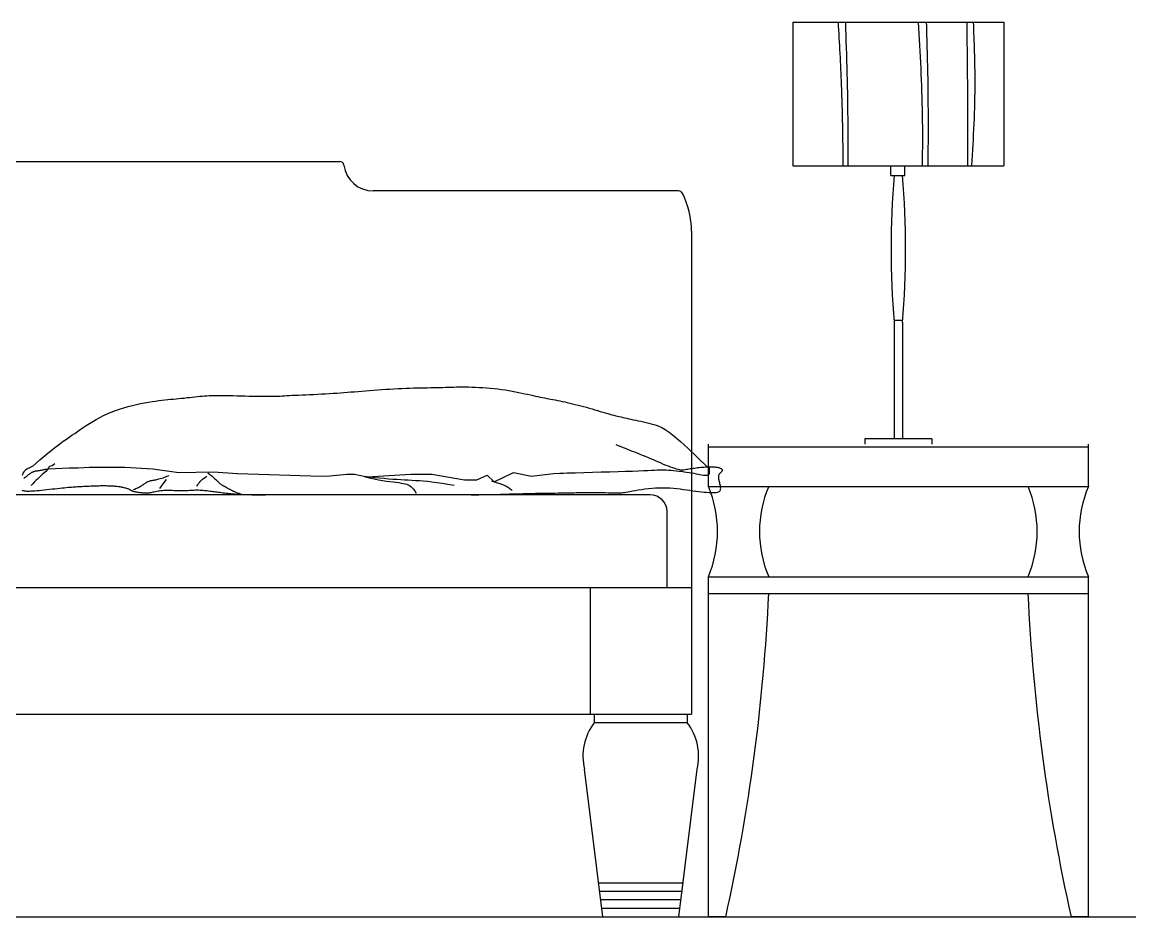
# Model space of a CAD drawing. Header units: inches. Extents: x 11.2 to 54.2, y 16.2 to 41.
# Drawn here: x 24.077 to 25.389, y 28.034 to 29.094 of the extents above; entities that cross this region are included whole.
import ezdxf

# ---------------------------------------------------------------- set-up
doc = ezdxf.new("R2010")
doc.units = ezdxf.units.IN
doc.header["$MEASUREMENT"] = 0
doc.layers.add('1', color=1, linetype='Continuous')
doc.layers.add('4', color=4, linetype='Continuous')

msp = doc.modelspace()

# ---------------------------------------------------------------- linework, layer by layer
at = {"layer": '1'}
for p, q in [((24.9896, 29.0936), (24.9896, 28.9234)), ((24.9896, 29.0936), (25.2396, 29.0936)), ((25.2396, 29.0936), (25.2396, 28.9234)), ((23.6862, 28.9286), (24.4531, 28.9286)), ((24.9896, 28.9234), (25.2396, 28.9234)), ((25.1056, 28.9119), (25.1056, 28.9234)), ((25.1225, 28.9119), (25.1225, 28.9234)), ((25.1056, 28.9119), (25.1225, 28.9119)), ((24.8543, 28.8936), (24.4928, 28.8936)), ((24.8696, 28.8461), (24.8696, 28.2736)), ((25.1198, 28.74), (25.1096, 28.74)), ((25.1096, 28.7379), (25.1096, 28.6)), ((25.1196, 28.7379), (25.1196, 28.6)), ((25.0749, 28.6), (25.0749, 28.5936)), ((25.1544, 28.6), (25.0749, 28.6)), ((25.1544, 28.6), (25.1544, 28.5936)), ((24.8896, 28.5936), (24.8896, 28.5436)), ((24.8896, 28.5906), (25.3396, 28.5906)), ((25.3396, 28.5936), (25.3396, 28.5436)), ((24.8207, 28.5336), (23.3136, 28.5336)), ((24.8896, 28.5436), (25.3396, 28.5436)), ((24.8407, 28.4236), (24.8407, 28.5136)), ((24.8896, 28.4366), (24.8896, 28.0336)), ((24.8896, 28.4366), (25.3396, 28.4366)), ((25.3396, 28.4366), (25.3396, 28.0336)), ((23.2696, 28.4236), (24.8696, 28.4236)), ((24.7496, 28.4236), (24.7496, 28.2736)), ((24.8896, 28.4166), (25.3396, 28.4166)), ((23.2696, 28.2736), (24.8696, 28.2736)), ((24.7546, 28.2736), (24.7546, 28.2636)), ((24.8646, 28.2736), (24.8646, 28.2636)), ((24.8646, 28.2636), (24.7546, 28.2636)), ((24.7646, 28.0336), (24.743, 28.2085)), ((24.8546, 28.0336), (24.8763, 28.2085)), ((24.8603, 28.0736), (24.759, 28.0736)), ((24.8589, 28.0636), (24.7604, 28.0636)), ((24.8575, 28.0536), (24.7618, 28.0536)), ((24.8561, 28.0436), (24.7632, 28.0436)), ((24.7646, 28.0336), (24.8546, 28.0336)), ((24.9101, 28.0336), (24.8896, 28.0336)), ((25.3396, 28.0336), (25.3192, 28.0336))]:
    msp.add_line(p, q, dxfattribs=at)
for points in [[(24.0895, 28.5677), (24.0979, 28.5749), (24.1051, 28.581), (24.1114, 28.5861), (24.1168, 28.5904), (24.1215, 28.594), (24.1257, 28.5971), (24.1294, 28.5997), (24.1328, 28.602), (24.136, 28.6042), (24.1392, 28.6063), (24.1424, 28.6086), (24.1458, 28.6109), (24.1493, 28.6133), (24.1529, 28.6157), (24.1566, 28.6182), (24.1605, 28.6206), (24.1646, 28.623), (24.1688, 28.6253), (24.1732, 28.6275), (24.1777, 28.6296), (24.1825, 28.6316), (24.1874, 28.6334), (24.1923, 28.6351), (24.1974, 28.6367), (24.2024, 28.6381), (24.2075, 28.6394), (24.2125, 28.6406), (24.2173, 28.6416), (24.222, 28.6426), (24.2265, 28.6434), (24.2308, 28.6441), (24.2348, 28.6447), (24.2387, 28.6452), (24.2424, 28.6457), (24.2459, 28.6461), (24.2494, 28.6464), (24.2527, 28.6468), (24.256, 28.6471), (24.2592, 28.6474), (24.2624, 28.6477), (24.2656, 28.648), (24.2689, 28.6483), (24.2721, 28.6487), (24.2752, 28.649), (24.2784, 28.6493), (24.2815, 28.6497), (24.2845, 28.65), (24.2874, 28.6503), (24.2903, 28.6505), (24.2931, 28.6508), (24.2957, 28.651), (24.2983, 28.6511), (24.3009, 28.6512), (24.3035, 28.6513), (24.3062, 28.6513), (24.3091, 28.6514), (24.3121, 28.6514), (24.3153, 28.6513), (24.3188, 28.6513), (24.3226, 28.6512), (24.3267, 28.6511), (24.3312, 28.651), (24.3358, 28.6508), (24.3406, 28.6507), (24.3454, 28.6506), (24.3502, 28.6505), (24.3549, 28.6504), (24.3594, 28.6503), (24.3636, 28.6503), (24.3675, 28.6503), (24.371, 28.6503), (24.3742, 28.6503), (24.3771, 28.6504), (24.3799, 28.6505), (24.3825, 28.6506), (24.3851, 28.6508), (24.3877, 28.6509), (24.3905, 28.6511), (24.3935, 28.6513), (24.3968, 28.6515), (24.4004, 28.6517), (24.4043, 28.6518), (24.4085, 28.652), (24.4129, 28.6522), (24.4174, 28.6524), (24.4221, 28.6526), (24.4268, 28.6528), (24.4315, 28.6531), (24.4362, 28.6533), (24.4408, 28.6536), (24.4452, 28.6539), (24.4496, 28.6542), (24.4538, 28.6545), (24.458, 28.6548), (24.4622, 28.6551), (24.4663, 28.6555), (24.4705, 28.6558), (24.4748, 28.6562), (24.4791, 28.6565), (24.4836, 28.6569), (24.4882, 28.6573), (24.4929, 28.6576), (24.4977, 28.658), (24.5025, 28.6583), (24.5074, 28.6586), (24.5123, 28.6589), (24.5172, 28.6592), (24.5221, 28.6595), (24.5268, 28.6597), (24.5315, 28.6599), (24.5361, 28.6601), (24.5405, 28.6602), (24.5448, 28.6603), (24.549, 28.6604), (24.553, 28.6605), (24.557, 28.6605), (24.5608, 28.6606), (24.5645, 28.6607), (24.5681, 28.6607), (24.5716, 28.6608), (24.575, 28.6609), (24.5783, 28.661), (24.5816, 28.6611), (24.5848, 28.6612), (24.5881, 28.6613), (24.5914, 28.6614), (24.5948, 28.6615), (24.5983, 28.6615), (24.6019, 28.6615), (24.6057, 28.6614), (24.6097, 28.6613), (24.6138, 28.6611), (24.6181, 28.6609), (24.6225, 28.6606), (24.6269, 28.6603), (24.6314, 28.6599), (24.6359, 28.6595), (24.6404, 28.659), (24.6448, 28.6584), (24.6491, 28.6578), (24.6533, 28.6571), (24.6573, 28.6564), (24.6613, 28.6557), (24.6651, 28.6549), (24.6687, 28.6542), (24.6723, 28.6534), (24.6756, 28.6527), (24.6789, 28.6519), (24.682, 28.6512), (24.685, 28.6506), (24.6878, 28.65), (24.6905, 28.6494), (24.6931, 28.6489), (24.6957, 28.6484), (24.6982, 28.6479), (24.7006, 28.6474), (24.7031, 28.647), (24.7056, 28.6465), (24.7082, 28.646), (24.7109, 28.6454), (24.7137, 28.6449), (24.7165, 28.6443), (24.7195, 28.6437), (24.7225, 28.643), (24.7256, 28.6423), (24.7288, 28.6415), (24.732, 28.6408), (24.7353, 28.64), (24.7386, 28.6391), (24.7419, 28.6382), (24.7453, 28.6373), (24.7486, 28.6364), (24.752, 28.6354), (24.7553, 28.6344), (24.7585, 28.6335), (24.7616, 28.6325), (24.7647, 28.6316), (24.7676, 28.6308), (24.7704, 28.6299), (24.773, 28.6292), (24.7754, 28.6285), (24.7777, 28.6279), (24.7799, 28.6273), (24.7821, 28.6268), (24.7841, 28.6262), (24.7862, 28.6258), (24.7884, 28.6253), (24.7906, 28.6248), (24.7929, 28.6243), (24.7953, 28.6238), (24.7979, 28.6232), (24.8007, 28.6226), (24.8036, 28.622), (24.8066, 28.6213), (24.8096, 28.6207), (24.8127, 28.62), (24.8159, 28.6192), (24.819, 28.6185), (24.822, 28.6177), (24.825, 28.617), (24.8279, 28.6162), (24.831, 28.6151), (24.8344, 28.6135), (24.8385, 28.6111), (24.8433, 28.6077), (24.8493, 28.603), (24.8566, 28.5968), (24.8654, 28.5888), (24.876, 28.5787), (24.8886, 28.5663)], [(24.6086, 28.5336), (24.613, 28.5336), (24.6177, 28.5337), (24.6225, 28.5338), (24.6274, 28.5339), (24.6325, 28.534), (24.6377, 28.5341), (24.643, 28.5343), (24.6483, 28.5344), (24.6537, 28.5346), (24.6591, 28.5348), (24.6644, 28.5349), (24.6698, 28.5351), (24.675, 28.5352), (24.6801, 28.5353), (24.6851, 28.5354), (24.69, 28.5355), (24.6947, 28.5356), (24.6992, 28.5356), (24.7036, 28.5357), (24.7077, 28.5357), (24.7117, 28.5358), (24.7154, 28.5358), (24.7189, 28.5358), (24.7222, 28.5359), (24.7252, 28.5359), (24.728, 28.536), (24.7307, 28.5361), (24.7332, 28.5362), (24.7357, 28.5362), (24.7382, 28.5363), (24.7406, 28.5364), (24.7432, 28.5364), (24.7458, 28.5364), (24.7487, 28.5364), (24.7517, 28.5364), (24.7548, 28.5364), (24.7581, 28.5364), (24.7614, 28.5363), (24.7647, 28.5362), (24.7679, 28.5362), (24.7709, 28.5361), (24.7737, 28.536), (24.7763, 28.5359), (24.7786, 28.5359), (24.7805, 28.5358), (24.7822, 28.5358), (24.7836, 28.5358), (24.7848, 28.5358), (24.7861, 28.5359), (24.7873, 28.536), (24.7887, 28.5362), (24.7902, 28.5365), (24.7921, 28.5368), (24.7942, 28.5372), (24.7968, 28.5377), (24.7998, 28.5382), (24.8031, 28.5388), (24.8066, 28.5394), (24.8105, 28.54), (24.8145, 28.5405), (24.8186, 28.541), (24.8229, 28.5415), (24.8272, 28.5418), (24.8315, 28.5419), (24.8358, 28.542), (24.84, 28.5419), (24.8442, 28.5417), (24.8483, 28.5414), (24.8523, 28.541), (24.8563, 28.5405), (24.8602, 28.54), (24.864, 28.5395), (24.8678, 28.539), (24.8714, 28.5385), (24.8749, 28.538), (24.8783, 28.5375), (24.8816, 28.5372), (24.8847, 28.5368), (24.8876, 28.5366), (24.8904, 28.5364), (24.8929, 28.5362), (24.8952, 28.5362), (24.8972, 28.5363), (24.8989, 28.5364), (24.9004, 28.5367), (24.9016, 28.5371), (24.9025, 28.5376), (24.9032, 28.5381), (24.9037, 28.5388), (24.9041, 28.5395), (24.9042, 28.5404), (24.9043, 28.5413), (24.9042, 28.5422), (24.9041, 28.5432), (24.9039, 28.5443), (24.9037, 28.5454), (24.9034, 28.5466), (24.9031, 28.5477), (24.9028, 28.5489), (24.9026, 28.55), (24.9023, 28.5511), (24.9021, 28.5521), (24.902, 28.5531), (24.9019, 28.5541), (24.9019, 28.5549), (24.9019, 28.5557), (24.902, 28.5563), (24.9022, 28.557), (24.9024, 28.5575), (24.9027, 28.558), (24.903, 28.5585), (24.9033, 28.559), (24.9037, 28.5594), (24.9041, 28.5598), (24.9045, 28.5601), (24.9049, 28.5605), (24.9052, 28.5609), (24.9056, 28.5612), (24.9059, 28.5616), (24.9061, 28.5619), (24.9063, 28.5622), (24.9064, 28.5626), (24.9064, 28.5629), (24.9063, 28.5632), (24.9061, 28.5636), (24.9057, 28.5639), (24.9053, 28.5642), (24.9047, 28.5645), (24.9041, 28.5648), (24.9034, 28.5651), (24.9025, 28.5654), (24.9017, 28.5656), (24.9007, 28.5658), (24.8997, 28.566), (24.8986, 28.5661), (24.8975, 28.5663), (24.8963, 28.5664), (24.895, 28.5664), (24.8937, 28.5664), (24.8923, 28.5664), (24.8909, 28.5664), (24.8894, 28.5664), (24.8878, 28.5663), (24.8861, 28.5662), (24.8843, 28.5661), (24.8825, 28.5659), (24.8807, 28.5658), (24.8788, 28.5656), (24.8769, 28.5654), (24.8751, 28.5652), (24.8732, 28.5649), (24.8715, 28.5647), (24.8697, 28.5644), (24.8681, 28.5642), (24.8665, 28.5639), (24.865, 28.5636), (24.8636, 28.5634), (24.8622, 28.5632), (24.8607, 28.563), (24.8592, 28.563), (24.8576, 28.563), (24.8559, 28.5632), (24.8541, 28.5635), (24.8521, 28.564), (24.8499, 28.5646), (24.8475, 28.5654), (24.845, 28.5663), (24.8424, 28.5674), (24.8396, 28.5685), (24.8367, 28.5697), (24.8338, 28.571), (24.8308, 28.5723), (24.8278, 28.5736), (24.8247, 28.5749), (24.8217, 28.5762), (24.8186, 28.5775), (24.8153, 28.5788), (24.8118, 28.5803), (24.8079, 28.5818), (24.8036, 28.5836), (24.7988, 28.5855), (24.7934, 28.5877), (24.7873, 28.5902), (24.7804, 28.593)], [(24.0895, 28.5677), (24.0856, 28.5657), (24.0827, 28.5639), (24.0804, 28.5623), (24.0788, 28.5607), (24.0778, 28.5592), (24.0772, 28.5578), (24.0769, 28.5564)], [(24.0789, 28.553), (24.0798, 28.5538), (24.0807, 28.5545), (24.0816, 28.5552), (24.0824, 28.5558), (24.0832, 28.5565), (24.0839, 28.557), (24.0846, 28.5576), (24.0853, 28.5581), (24.0859, 28.5585), (24.0865, 28.559), (24.0871, 28.5594), (24.0876, 28.5597), (24.0881, 28.56), (24.0886, 28.5603), (24.0891, 28.5606), (24.0895, 28.5608), (24.09, 28.561), (24.0905, 28.5612), (24.0911, 28.5614), (24.0917, 28.5616), (24.0923, 28.5617), (24.093, 28.5619), (24.0938, 28.562), (24.0945, 28.5621), (24.0953, 28.5622), (24.0961, 28.5624), (24.0969, 28.5625), (24.0977, 28.5626), (24.0986, 28.5627), (24.0994, 28.5629), (24.1002, 28.563), (24.101, 28.5632), (24.1018, 28.5633), (24.1026, 28.5635), (24.1034, 28.5637), (24.1043, 28.5638), (24.1052, 28.564), (24.1061, 28.5641), (24.1071, 28.5642), (24.1082, 28.5643)], [(24.1071, 28.5636), (24.1049, 28.5614), (24.1028, 28.5594), (24.1008, 28.5575), (24.0988, 28.5557), (24.0969, 28.5539), (24.0951, 28.5522), (24.0932, 28.5504), (24.0914, 28.5486), (24.0896, 28.5466), (24.0877, 28.5446)], [(24.1082, 28.5643), (24.1093, 28.5675), (24.1124, 28.5684), (24.1155, 28.5706)], [(24.1082, 28.5643), (24.1325, 28.5654), (24.1435, 28.5654), (24.1567, 28.5665), (24.1986, 28.5665), (24.2317, 28.5643), (24.2625, 28.5599), (24.3033, 28.561), (24.332, 28.5588), (24.4312, 28.5555), (24.4415, 28.5559)], [(24.2968, 28.5596), (24.2993, 28.5577), (24.3015, 28.556), (24.3033, 28.5544), (24.3049, 28.553), (24.3063, 28.5518), (24.3075, 28.5507), (24.3085, 28.5497), (24.3093, 28.5488), (24.3101, 28.548), (24.3108, 28.5473), (24.3115, 28.5467), (24.3122, 28.5462), (24.3128, 28.5457), (24.3134, 28.5453), (24.314, 28.545), (24.3145, 28.5447), (24.315, 28.5444), (24.3156, 28.5441), (24.3161, 28.5439), (24.3165, 28.5437), (24.317, 28.5434), (24.3175, 28.5432), (24.318, 28.5429), (24.3185, 28.5426), (24.3191, 28.5423), (24.3197, 28.542), (24.3203, 28.5416), (24.321, 28.5412), (24.3218, 28.5408), (24.3227, 28.5403), (24.3236, 28.5398), (24.3247, 28.5392), (24.3259, 28.5386), (24.3272, 28.538), (24.3286, 28.5374), (24.3301, 28.5367), (24.3317, 28.536), (24.3335, 28.5354), (24.3354, 28.5347), (24.3374, 28.534)], [(24.4415, 28.5559), (24.4616, 28.558), (24.4705, 28.558), (24.4854, 28.5549), (24.5374, 28.558), (24.562, 28.558), (24.601, 28.5513), (24.6155, 28.5513), (24.6278, 28.5569), (24.6359, 28.5491), (24.659, 28.5602), (24.6802, 28.5558), (24.7061, 28.559), (24.718, 28.5594)], [(24.7061, 28.559), (24.7138, 28.5593), (24.7226, 28.5595), (24.7321, 28.5598), (24.7421, 28.5601), (24.7524, 28.5604), (24.7628, 28.5607), (24.773, 28.561), (24.7827, 28.5613), (24.7917, 28.5615), (24.7998, 28.5618), (24.8069, 28.5621), (24.8128, 28.5623), (24.8179, 28.5626), (24.8223, 28.5628), (24.826, 28.5629), (24.8292, 28.5631), (24.8321, 28.5632), (24.8347, 28.5632), (24.8372, 28.5632), (24.8398, 28.5631), (24.8425, 28.563), (24.8454, 28.5628), (24.8484, 28.5625), (24.8515, 28.5622), (24.8546, 28.5618), (24.8577, 28.5615), (24.8608, 28.561), (24.8639, 28.5606), (24.8669, 28.5601), (24.8697, 28.5596), (24.8725, 28.5591), (24.8751, 28.5586), (24.8775, 28.5582), (24.8797, 28.5577), (24.8818, 28.5573), (24.8837, 28.557), (24.8853, 28.5568), (24.8868, 28.5567), (24.888, 28.5567), (24.889, 28.5569), (24.8898, 28.5572), (24.8904, 28.5576), (24.8907, 28.5582), (24.891, 28.559), (24.8911, 28.5598), (24.8911, 28.5609), (24.891, 28.5621), (24.891, 28.5634), (24.8909, 28.5648), (24.8909, 28.5664)], [(24.209, 28.5398), (24.2099, 28.5401), (24.2108, 28.5404), (24.2117, 28.5409), (24.2127, 28.5414), (24.2137, 28.5419), (24.2148, 28.5424), (24.2158, 28.543), (24.2168, 28.5436), (24.2179, 28.5442), (24.2188, 28.5448), (24.2197, 28.5454), (24.2206, 28.546), (24.2215, 28.5465), (24.2223, 28.5471), (24.2231, 28.5476), (24.2238, 28.548), (24.2245, 28.5485), (24.2252, 28.5489), (24.2259, 28.5492), (24.2266, 28.5495), (24.2273, 28.5498), (24.228, 28.55), (24.2287, 28.5502), (24.2294, 28.5504), (24.2301, 28.5505), (24.2309, 28.5507), (24.2317, 28.5508), (24.2325, 28.5509), (24.2334, 28.5511), (24.2343, 28.5513), (24.2353, 28.5515), (24.2364, 28.5517), (24.2376, 28.552), (24.2389, 28.5524), (24.2404, 28.5528), (24.242, 28.5533), (24.2439, 28.5539), (24.246, 28.5547), (24.2483, 28.5555), (24.251, 28.5565)], [(24.2399, 28.5411), (24.2452, 28.5481), (24.2479, 28.5517)], [(24.284, 28.5437), (24.2851, 28.5455), (24.286, 28.547), (24.2869, 28.5482), (24.2876, 28.5492), (24.2885, 28.5502), (24.2894, 28.5511), (24.2905, 28.552), (24.2918, 28.553), (24.2935, 28.5542), (24.2955, 28.5556)], [(24.4822, 28.5553), (24.4881, 28.5538), (24.4937, 28.5526), (24.4989, 28.5515), (24.5038, 28.5507), (24.5083, 28.5499), (24.5125, 28.5493), (24.5164, 28.5488), (24.5199, 28.5484), (24.5231, 28.548), (24.5259, 28.5476), (24.5283, 28.5472), (24.5305, 28.5467), (24.5324, 28.5461), (24.5342, 28.5454), (24.5358, 28.5445), (24.5373, 28.5434), (24.5388, 28.542), (24.5403, 28.5402), (24.5419, 28.5382), (24.5436, 28.5357)], [(24.5888, 28.5445), (24.5812, 28.5459), (24.5743, 28.547), (24.568, 28.5479), (24.5622, 28.5486), (24.5569, 28.5492), (24.552, 28.5496), (24.5474, 28.55), (24.5429, 28.5503), (24.5386, 28.5505), (24.5342, 28.5508), (24.5299, 28.551), (24.5254, 28.5513), (24.5207, 28.5516), (24.516, 28.5519), (24.511, 28.5523), (24.5058, 28.5528), (24.5003, 28.5533), (24.4946, 28.5539), (24.4886, 28.5545), (24.4822, 28.5553)], [(24.6328, 28.55), (24.6349, 28.5494), (24.6368, 28.5488), (24.6385, 28.5483), (24.64, 28.5478), (24.6413, 28.5474), (24.6426, 28.547), (24.6437, 28.5466), (24.6448, 28.5462), (24.6458, 28.5458), (24.6468, 28.5454), (24.6478, 28.545), (24.6488, 28.5446), (24.6498, 28.5441), (24.6508, 28.5436), (24.6519, 28.543), (24.6529, 28.5424), (24.654, 28.5416), (24.6551, 28.5408), (24.6562, 28.5399), (24.6573, 28.5388)], [(24.0769, 28.5392), (24.0775, 28.5389), (24.0783, 28.5386), (24.0792, 28.5384), (24.0802, 28.5383), (24.0813, 28.5382), (24.0827, 28.5381), (24.0841, 28.5381), (24.0858, 28.5381), (24.0877, 28.5382), (24.0897, 28.5383), (24.092, 28.5384), (24.0944, 28.5386), (24.0971, 28.5389), (24.1, 28.5392), (24.103, 28.5395), (24.1062, 28.5398), (24.1093, 28.5401), (24.1125, 28.5405), (24.1157, 28.5408), (24.1187, 28.5412), (24.1216, 28.5415), (24.1244, 28.5418), (24.1269, 28.542), (24.1293, 28.5423), (24.1315, 28.5425), (24.1335, 28.5426), (24.1354, 28.5428), (24.1373, 28.5429), (24.1391, 28.5431), (24.1408, 28.5432), (24.1426, 28.5433), (24.1444, 28.5434), (24.1463, 28.5435), (24.1481, 28.5436), (24.1501, 28.5437), (24.152, 28.5438), (24.154, 28.5439), (24.156, 28.544), (24.158, 28.5441), (24.16, 28.5442), (24.1619, 28.5443), (24.1639, 28.5443), (24.1658, 28.5444), (24.1677, 28.5444), (24.1695, 28.5445), (24.1713, 28.5445), (24.1731, 28.5445), (24.1748, 28.5445), (24.1765, 28.5445), (24.1781, 28.5444), (24.1796, 28.5444), (24.1812, 28.5443), (24.1826, 28.5443), (24.184, 28.5442), (24.1854, 28.5441), (24.1867, 28.544), (24.188, 28.5439), (24.1892, 28.5438), (24.1905, 28.5436), (24.1917, 28.5434), (24.1929, 28.5433), (24.194, 28.543), (24.1952, 28.5428), (24.1963, 28.5426), (24.1974, 28.5423), (24.1985, 28.542), (24.1995, 28.5417), (24.2004, 28.5415), (24.2013, 28.5412), (24.2022, 28.5409), (24.2029, 28.5406), (24.2036, 28.5403), (24.2041, 28.54), (24.2046, 28.5398), (24.205, 28.5395), (24.2054, 28.5393), (24.2058, 28.539), (24.2063, 28.5388), (24.2067, 28.5386), (24.2072, 28.5384), (24.2078, 28.5381), (24.2085, 28.5379), (24.2094, 28.5377), (24.2103, 28.5375), (24.2113, 28.5373), (24.2125, 28.5371), (24.2136, 28.5369), (24.2148, 28.5367), (24.216, 28.5365), (24.2172, 28.5363), (24.2184, 28.5362), (24.2196, 28.5361), (24.2206, 28.536), (24.2216, 28.5359), (24.2226, 28.5359), (24.2236, 28.5358), (24.2245, 28.5358), (24.2255, 28.5359), (24.2265, 28.536), (24.2275, 28.5361), (24.2285, 28.5362), (24.2297, 28.5364), (24.2309, 28.5367), (24.2321, 28.537), (24.2335, 28.5373), (24.2349, 28.5376), (24.2364, 28.5379), (24.2379, 28.5382), (24.2396, 28.5384), (24.2413, 28.5387), (24.2431, 28.5389), (24.2449, 28.539), (24.2468, 28.5391), (24.2488, 28.5391), (24.2508, 28.5391), (24.2528, 28.539), (24.2549, 28.539), (24.257, 28.5389), (24.2591, 28.5388), (24.2612, 28.5387), (24.2632, 28.5387), (24.2653, 28.5386), (24.2673, 28.5387), (24.2693, 28.5387), (24.2713, 28.5388), (24.2732, 28.5389), (24.2751, 28.539), (24.277, 28.5391), (24.2788, 28.5392), (24.2806, 28.5393), (24.2824, 28.5394), (24.2842, 28.5394), (24.286, 28.5394), (24.2877, 28.5393), (24.2894, 28.5392), (24.2911, 28.5391), (24.2928, 28.5389), (24.2945, 28.5387), (24.2962, 28.5386), (24.2978, 28.5383), (24.2995, 28.5381), (24.3011, 28.5379), (24.3028, 28.5377), (24.3044, 28.5375), (24.3061, 28.5372), (24.3078, 28.537), (24.3095, 28.5368), (24.3112, 28.5366), (24.3129, 28.5364), (24.3147, 28.5361), (24.3165, 28.5359), (24.3184, 28.5357), (24.3203, 28.5355), (24.3223, 28.5353), (24.3243, 28.5351), (24.3264, 28.5348), (24.3287, 28.5347), (24.3311, 28.5345), (24.3336, 28.5343), (24.3363, 28.5341), (24.3392, 28.534), (24.3423, 28.5339), (24.3456, 28.5338), (24.3491, 28.5337), (24.3528, 28.5336), (24.3567, 28.5336), (24.3609, 28.5336), (24.3651, 28.5336)]]:
    msp.add_lwpolyline(points, dxfattribs=at)
for centre, radius, start, end in [((24.4531, 28.9236), 0.005, 7.1808, 90), ((24.4928, 28.9286), 0.035, 187.1808, 270), ((26.1708, 28.8249), 1.0647, 175.3118, 184.6882), ((24.0585, 28.8249), 1.0647, 355.3118, 4.6882), ((24.8543, 28.8886), 0.005, 27.232, 90), ((24.7717, 28.8461), 0.098, 0, 27.232), ((24.8207, 28.5136), 0.02, 0, 90), ((24.7634, 28.4901), 0.1371, 337.0297, 22.9703), ((25.0873, 28.4901), 0.1371, 157.0297, 202.9703), ((25.142, 28.4901), 0.1371, 337.0297, 22.9703), ((25.4659, 28.4901), 0.1371, 157.0297, 202.9703), ((22.7189, 28.5205), 2.2447, 347.4731, 357.3481), ((27.5104, 28.5205), 2.2447, 182.6519, 192.5269), ((24.8063, 28.2239), 0.0652, 142.4931, 193.6896), ((24.8131, 28.224), 0.065, 346.2353, 37.582)]:
    msp.add_arc(centre, radius, start, end, dxfattribs=at)
for points, knots in [([(25.0433, 29.0936), (25.0447, 29.0689), (25.048, 29.0122), (25.0487, 28.9554), (25.049, 28.9234)], [0, 0, 0, 0, 74.265608, 170.281565, 170.281565, 170.281565, 170.281565]), ([(25.0519, 29.0936), (25.0532, 29.0529), (25.055, 28.9962), (25.0548, 28.9395), (25.0548, 28.9234)], [0, 0, 0, 0, 122.075366, 170.197536, 170.197536, 170.197536, 170.197536]), ([(25.1381, 29.0936), (25.1402, 29.0571), (25.1435, 29.0004), (25.1431, 28.9436), (25.1429, 28.9234)], [0, 0, 0, 0, 109.698654, 170.268353, 170.268353, 170.268353, 170.268353]), ([(25.1477, 29.0936), (25.1485, 29.0663), (25.1501, 29.0096), (25.1498, 28.9529), (25.1496, 28.9234)], [0, 0, 0, 0, 81.849134, 170.186134, 170.186134, 170.186134, 170.186134]), ([(25.1956, 29.0936), (25.196, 29.0593), (25.1967, 29.0026), (25.1966, 28.9459), (25.1966, 28.9234)], [0, 0, 0, 0, 102.896205, 170.168156, 170.168156, 170.168156, 170.168156]), ([(25.2033, 29.0936), (25.2042, 29.0701), (25.2065, 29.0134), (25.2033, 28.9567), (25.2014, 28.9234)], [0, 0, 0, 0, 70.36276, 170.263326, 170.263326, 170.263326, 170.263326])]:
    msp.add_open_spline(points, degree=3, knots=knots, dxfattribs=at)
at = {"layer": '4'}
msp.add_line((11.4922, 28.0336), (31.8184, 28.0336), dxfattribs=at)

doc.saveas('drawing.dxf')
